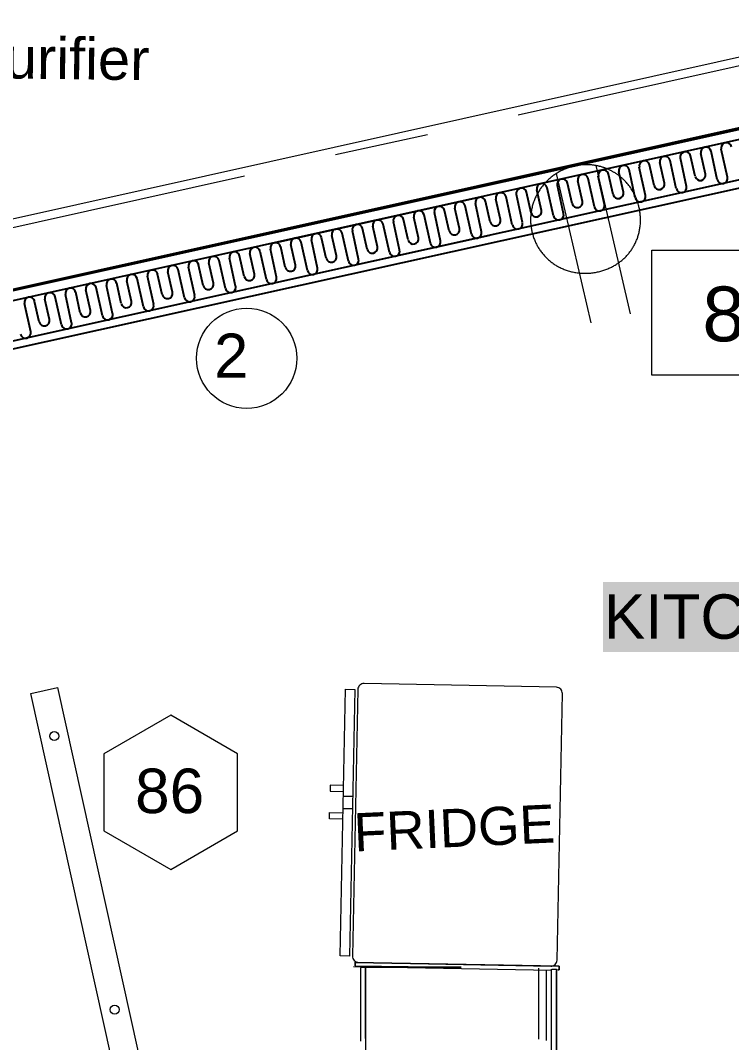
# Model space of a CAD drawing. Header units: inches. Extents: x 0.9 to 36.3, y 0.7 to 23.3.
# Drawn here: x 26.873 to 27.825, y 13.473 to 14.841 of the extents above; entities that cross this region are included whole.
import ezdxf

# ---------------------------------------------------------------- set-up
doc = ezdxf.new("R2010")
doc.units = ezdxf.units.IN
doc.layers.add('Baseboard heater', color=7, linetype='Continuous', true_color=0x581317)
doc.layers.add('PDF_Solid Fills', color=7, linetype='Continuous', true_color=0xffffff)
for name, color, linetype, lineweight, true_color in [('Blocks', 7, 'Continuous', 5, 0x9a9c7f), ('Lights', 7, 'Continuous', 15, 0xff0a0a), ('Numbering Baseboard Heater', 7, 'Continuous', 0, 0x581317), ('Numbering Lights', 1, 'Continuous', 15, 0xff0000), ('PDF_Geometry', 7, 'Continuous', 9, 0x777777)]:
    doc.layers.add(name, color=color, linetype=linetype, lineweight=lineweight, true_color=true_color)
doc.layers.add('Numbering receptecles', color=170, linetype='Continuous', lineweight=15)
doc.layers.add('Receptacles', color=170, linetype='Continuous', lineweight=15)
doc.layers.add('PDF_Text', color=7, linetype='Continuous')
doc.styles.add('PDF Arial', font='arial.ttf')
doc.styles.get("Standard").update_dxf_attribs({"font": 'arial.ttf'})

msp = doc.modelspace()

# ---------------------------------------------------------------- linework, layer by layer
at = {"layer": 'Baseboard heater', "linetype": 'ByBlock', "ltscale": 0.5}
for p, q in [((27.9694, 14.7246), (26.7246, 14.4486)), ((27.972, 14.6469), (26.7551, 14.377))]:
    msp.add_line(p, q, dxfattribs=at)
at = {"layer": 'Baseboard heater', "linetype": 'ByBlock', "ltscale": 0.3}
for p, q in [((27.9448, 14.7056), (26.7549, 14.4418)), ((27.8056, 14.628), (27.7972, 14.6657)), ((27.8193, 14.631), (27.8109, 14.6687)), ((27.9562, 14.6542), (26.7663, 14.3903)), ((27.7347, 14.623), (27.7286, 14.6505)), ((27.7507, 14.6158), (27.7424, 14.6535)), ((27.7644, 14.6188), (27.7561, 14.6566)), ((27.7759, 14.6322), (27.7698, 14.6596)), ((27.7896, 14.6352), (27.7835, 14.6626)), ((27.6798, 14.6109), (27.6738, 14.6383)), ((27.6958, 14.6036), (27.6875, 14.6414)), ((27.7096, 14.6067), (27.7012, 14.6444)), ((27.721, 14.62), (27.7149, 14.6474)), ((27.6113, 14.5957), (27.6052, 14.6231)), ((27.625, 14.5987), (27.6189, 14.6261)), ((27.641, 14.5915), (27.6326, 14.6292)), ((27.6547, 14.5945), (27.6463, 14.6322)), ((27.6661, 14.6078), (27.66, 14.6353)), ((27.5564, 14.5835), (27.5503, 14.6109)), ((27.5701, 14.5865), (27.564, 14.614)), ((27.5861, 14.5793), (27.5777, 14.617)), ((27.5998, 14.5823), (27.5915, 14.6201)), ((27.2127, 14.5433), (27.487, 14.6041)), ((27.4901, 14.558), (27.4817, 14.5957)), ((27.5015, 14.5713), (27.4954, 14.5988)), ((27.5152, 14.5744), (27.5091, 14.6018)), ((27.5312, 14.5671), (27.5229, 14.6049)), ((27.5449, 14.5702), (27.5366, 14.6079)), ((27.4352, 14.5458), (27.4268, 14.5836)), ((27.4466, 14.5592), (27.4406, 14.5866)), ((27.4604, 14.5622), (27.4543, 14.5896)), ((27.4764, 14.555), (27.468, 14.5927)), ((27.3666, 14.5306), (27.3582, 14.5684)), ((27.3803, 14.5337), (27.372, 14.5714)), ((27.3918, 14.547), (27.3857, 14.5744)), ((27.4055, 14.55), (27.3994, 14.5775)), ((27.4215, 14.5428), (27.4131, 14.5805)), ((27.3117, 14.5185), (27.3034, 14.5562)), ((27.3255, 14.5215), (27.3171, 14.5592)), ((27.3369, 14.5348), (27.3308, 14.5623)), ((27.3506, 14.5379), (27.3445, 14.5653)), ((27.5007, 14.5532), (27.2241, 14.4918)), ((27.2409, 14.5135), (27.2348, 14.541)), ((27.2569, 14.5063), (27.2485, 14.544)), ((27.2706, 14.5093), (27.2622, 14.5471)), ((27.282, 14.5227), (27.2759, 14.5501)), ((27.2957, 14.5257), (27.2897, 14.5531)), ((27.186, 14.5014), (27.1799, 14.5288)), ((27.202, 14.4941), (27.1936, 14.5318)), ((27.2157, 14.4972), (27.2073, 14.5349)), ((27.2271, 14.5105), (27.2211, 14.5379)), ((27.1174, 14.4862), (27.1113, 14.5136)), ((27.1311, 14.4892), (27.125, 14.5166)), ((27.1471, 14.482), (27.1388, 14.5197)), ((27.1608, 14.485), (27.1525, 14.5227)), ((27.1723, 14.4983), (27.1662, 14.5258)), ((27.0625, 14.474), (27.0564, 14.5014)), ((27.0762, 14.477), (27.0702, 14.5045)), ((27.0922, 14.4698), (27.0839, 14.5075)), ((27.106, 14.4728), (27.0976, 14.5106)), ((26.9962, 14.4485), (26.9879, 14.4862)), ((27.0077, 14.4618), (27.0016, 14.4893)), ((27.0214, 14.4649), (27.0153, 14.4923)), ((27.0374, 14.4576), (27.029, 14.4953)), ((27.0511, 14.4607), (27.0427, 14.4984)), ((26.9413, 14.4363), (26.933, 14.4741)), ((26.9528, 14.4497), (26.9467, 14.4771)), ((26.9665, 14.4527), (26.9604, 14.4801)), ((26.9825, 14.4455), (26.9741, 14.4832)), ((26.8865, 14.4242), (26.8781, 14.4619)), ((26.8979, 14.4375), (26.8918, 14.4649)), ((26.9116, 14.4405), (26.9055, 14.468)), ((26.9276, 14.4333), (26.9193, 14.471))]:
    msp.add_line(p, q, dxfattribs=at)
for centre, start, end in [((27.8178, 14.6703), 12.5022, 192.5022), ((27.7629, 14.6581), 12.5022, 192.5022), ((27.7904, 14.6642), 12.5022, 192.5022), ((27.7081, 14.6459), 12.5022, 192.5022), ((27.7355, 14.652), 12.5022, 192.5022), ((27.6532, 14.6337), 12.5022, 192.5022), ((27.6806, 14.6398), 12.5022, 192.5022), ((27.5709, 14.6155), 12.5022, 192.5022), ((27.5983, 14.6216), 12.5022, 192.5022), ((27.6257, 14.6277), 12.5022, 192.5022), ((27.7279, 14.6215), 192.5022, 12.5022), ((27.7827, 14.6337), 192.5022, 12.5022), ((27.8124, 14.6295), 192.5022, 12.5022), ((27.516, 14.6033), 12.5022, 192.5022), ((27.5434, 14.6094), 12.5022, 192.5022), ((27.673, 14.6094), 192.5022, 12.5022), ((27.7576, 14.6173), 192.5022, 12.5022), ((27.4611, 14.5912), 12.5022, 192.5022), ((27.4886, 14.5972), 12.5022, 192.5022), ((27.6181, 14.5972), 192.5022, 12.5022), ((27.7027, 14.6051), 192.5022, 12.5022), ((27.4063, 14.579), 12.5022, 192.5022), ((27.4337, 14.5851), 12.5022, 192.5022), ((27.5632, 14.585), 192.5022, 12.5022), ((27.593, 14.5808), 192.5022, 12.5022), ((27.6478, 14.593), 192.5022, 12.5022), ((27.3239, 14.5607), 12.5022, 192.5022), ((27.3514, 14.5668), 12.5022, 192.5022), ((27.3788, 14.5729), 12.5022, 192.5022), ((27.5084, 14.5729), 192.5022, 12.5022), ((27.5381, 14.5686), 192.5022, 12.5022), ((27.2691, 14.5486), 12.5022, 192.5022), ((27.2965, 14.5547), 12.5022, 192.5022), ((27.4535, 14.5607), 192.5022, 12.5022), ((27.4832, 14.5565), 192.5022, 12.5022), ((27.2142, 14.5364), 12.5022, 192.5022), ((27.2416, 14.5425), 12.5022, 192.5022), ((27.3986, 14.5485), 192.5022, 12.5022), ((27.4283, 14.5443), 192.5022, 12.5022), ((27.1593, 14.5242), 12.5022, 192.5022), ((27.1868, 14.5303), 12.5022, 192.5022), ((27.3437, 14.5364), 192.5022, 12.5022), ((27.3735, 14.5321), 192.5022, 12.5022), ((27.077, 14.506), 12.5022, 192.5022), ((27.1045, 14.5121), 12.5022, 192.5022), ((27.1319, 14.5182), 12.5022, 192.5022), ((27.234, 14.512), 192.5022, 12.5022), ((27.2889, 14.5242), 192.5022, 12.5022), ((27.3186, 14.52), 192.5022, 12.5022), ((27.0221, 14.4938), 12.5022, 192.5022), ((27.0496, 14.4999), 12.5022, 192.5022), ((27.1791, 14.4998), 192.5022, 12.5022), ((27.2637, 14.5078), 192.5022, 12.5022), ((26.9673, 14.4817), 12.5022, 192.5022), ((26.9947, 14.4877), 12.5022, 192.5022), ((27.1243, 14.4877), 192.5022, 12.5022), ((27.2088, 14.4956), 192.5022, 12.5022), ((26.9124, 14.4695), 12.5022, 192.5022), ((26.9398, 14.4756), 12.5022, 192.5022), ((27.0694, 14.4755), 192.5022, 12.5022), ((27.0991, 14.4713), 192.5022, 12.5022), ((27.154, 14.4835), 192.5022, 12.5022), ((26.885, 14.4634), 12.5022, 192.5022), ((27.0145, 14.4633), 192.5022, 12.5022), ((27.0442, 14.4591), 192.5022, 12.5022), ((26.9596, 14.4512), 192.5022, 12.5022), ((26.9894, 14.447), 192.5022, 12.5022), ((26.9048, 14.439), 192.5022, 12.5022), ((26.9345, 14.4348), 192.5022, 12.5022), ((26.8796, 14.4226), 192.5022, 12.5022)]:
    msp.add_arc(centre, 0.00703, start, end, dxfattribs=at)
at = {"layer": 'Blocks', "linetype": 'ByBlock'}
for p, q in [((27.3078, 13.9458), (27.3203, 13.9455)), ((27.305, 13.8029), (27.3174, 13.8026)), ((27.3046, 13.7863), (27.3171, 13.786))]:
    msp.add_line(p, q, dxfattribs=at)
msp.add_lwpolyline([(27.3244, 13.9454), (27.3173, 13.5887, 0.414214), (27.3254, 13.5802), (27.5826, 13.575, 0.414214), (27.5911, 13.5832), (27.5982, 13.9399, 0.414214), (27.5901, 13.9484), (27.3329, 13.9536)], format="xyb", dxfattribs=at)
for points in [[(27.3203, 13.9455), (27.3131, 13.5887), (27.3007, 13.589), (27.3078, 13.9458)], [(27.3052, 13.8171), (27.2873, 13.8175), (27.2872, 13.8092), (27.3051, 13.8088)], [(27.3043, 13.772), (27.2864, 13.7724), (27.2866, 13.7807), (27.3045, 13.7803)]]:
    msp.add_lwpolyline(points, dxfattribs=at)
msp.add_arc((27.3327, 13.9453), 0.0083, 88.8537, 178.8537, dxfattribs=at)
at = {"layer": 'Lights', "linetype": 'ByBlock'}
msp.add_lwpolyline([(26.9946, 13.452), (26.8867, 13.9402), (26.9223, 13.9481), (27.0302, 13.4599)], close=True, dxfattribs=at)
for centre in [(26.918, 13.8831), (26.9989, 13.517)]:
    msp.add_circle(centre, 0.006, dxfattribs=at)
at = {"layer": 'Numbering Baseboard Heater', "linetype": 'ByBlock', "ltscale": 0.001}
msp.add_circle((27.1756, 14.3887), 0.0671, dxfattribs=at)
at = {"layer": 'Numbering Lights', "linetype": 'ByBlock', "ltscale": 0.001}
msp.add_lwpolyline([(27.074, 13.911), (26.9846, 13.8594), (26.9846, 13.7561), (27.074, 13.7045), (27.1634, 13.7561), (27.1634, 13.8594)], close=True, dxfattribs=at)
at = {"layer": 'Numbering receptecles', "linetype": 'ByBlock', "ltscale": 0.001}
msp.add_lwpolyline([(27.7178, 14.5335), (27.9138, 14.5335), (27.9138, 14.3662), (27.7178, 14.3662)], close=True, dxfattribs=at)
at = {"layer": 'PDF_Geometry', "linetype": 'ByBlock'}
for points in [[(26.2064, 14.3358), (28.4782, 14.8408), (28.4782, 14.8392), (26.2064, 14.3341), (28.4782, 14.8392)], [(28.4782, 14.8375), (26.2082, 14.3341)], [(26.0907, 14.4037), (27.9774, 14.8237)], [(26.2064, 14.3357), (27.9981, 14.7341), (27.9782, 14.8241)], [(27.5391, 14.7145), (28.0257, 14.8228)], [(27.2944, 14.6613), (27.4177, 14.688)], [(26.6859, 14.5245), (27.1725, 14.6329)], [(27.5835, 13.5693), (27.3185, 13.5743)], [(27.3209, 13.5755), (27.4626, 13.5738)], [(27.3279, 13.5731), (27.3279, 13.4748)], [(27.3348, 13.4783), (27.3348, 13.5733), (27.3281, 13.5733)], [(27.3348, 13.5733), (27.3348, 13.2649), (27.3348, 13.3599)], [(27.5663, 13.5723), (27.5663, 13.4773)], [(27.5766, 13.5692), (27.5766, 13.4758)], [(27.5835, 11.9227), (27.5835, 13.2643), (27.5835, 13.571)], [(27.5839, 13.5711), (27.5905, 13.5711), (27.5905, 13.2644), (27.5905, 11.9228), (27.5839, 11.9228), (27.5905, 11.9228), (27.5905, 13.2594), (27.5905, 13.5694)], [(27.5939, 13.5753), (27.5939, 13.5703)], [(27.5939, 13.5703), (27.5939, 13.5753)]]:
    msp.add_lwpolyline(points, dxfattribs=at)
for points in [[(27.5939, 13.5753), (27.3205, 13.5803)], [(27.321, 13.5805), (27.321, 13.5755)], [(27.3359, 13.5738), (27.4626, 13.5738)], [(27.5939, 13.5703), (27.5922, 13.5703)]]:
    msp.add_lwpolyline(points, close=True, dxfattribs=at)
at = {"layer": 'PDF_Solid Fills', "linetype": 'ByBlock', "transparency": 33554559}
msp.add_solid([(27.6526, 14.0892), (28.2225, 14.0892), (27.6526, 13.9958), (28.2225, 13.9958)], dxfattribs=at)
at = {"layer": 'Receptacles', "linetype": 'ByBlock'}
for points in [[(27.6367, 14.4363), (27.5904, 14.6361)], [(27.6892, 14.4484), (27.6433, 14.6466)]]:
    msp.add_lwpolyline(points, dxfattribs=at)
msp.add_rational_spline([(27.6137, 14.6458), (27.6327, 14.6503), (27.652, 14.6472), (27.6685, 14.6368), (27.6851, 14.6265), (27.6964, 14.6106), (27.7007, 14.5915), (27.7101, 14.5511), (27.6868, 14.5138), (27.6464, 14.5045), (27.6061, 14.4951), (27.5667, 14.5179), (27.5574, 14.5583), (27.5485, 14.5966), (27.5733, 14.6364), (27.6137, 14.6458)], [1, 0.948448710105, 0.948448710105, 1, 0.948448710105, 0.948448710105, 1, 1, 1, 1, 1, 1, 1, 1, 1, 1], degree=3, knots=[0, 0, 0, 0, 0.79168, 0.79168, 0.79168, 1.583359, 1.583359, 1.583359, 2.583359, 2.583359, 2.583359, 3.583359, 3.583359, 3.583359, 4.583359, 4.583359, 4.583359, 4.583359], dxfattribs=at)

# ---------------------------------------------------------------- texts
at = {"layer": 'Blocks', "linetype": 'ByBlock'}
msp.add_text('FRIDGE', height=0.05108, rotation=2.5953, dxfattribs=at).set_placement((27.3201, 13.7286))
at = {"layer": 'Blocks', "linetype": 'ByBlock', "insert": (26.545, 14.8226), "char_height": 0.055408, "width": 0.537176, "attachment_point": 1, "rotation": 359.2666}
msp.add_mtext('\\pxqc;Water purifier', dxfattribs=at)
at = {"layer": 'Numbering Baseboard Heater', "linetype": 'ByBlock', "ltscale": 0.001}
msp.add_text('2', height=0.0589, dxfattribs=at).set_placement((27.132, 14.3628))
at = {"layer": 'Numbering Lights', "linetype": 'ByBlock', "ltscale": 0.001}
msp.add_text('86', height=0.05956, dxfattribs=at).set_placement((27.0262, 13.78))
at = {"layer": 'Numbering receptecles', "linetype": 'ByBlock', "ltscale": 0.001}
msp.add_text('87', height=0.0733, dxfattribs=at).set_placement((27.7856, 14.4114))
at = {"layer": 'PDF_Text', "linetype": 'ByBlock', "insert": (27.6538, 14.0426), "char_height": 0.059386, "attachment_point": 4, "style": 'PDF Arial'}
msp.add_mtext('KITCHENETTE', dxfattribs=at)

doc.saveas('drawing.dxf')
